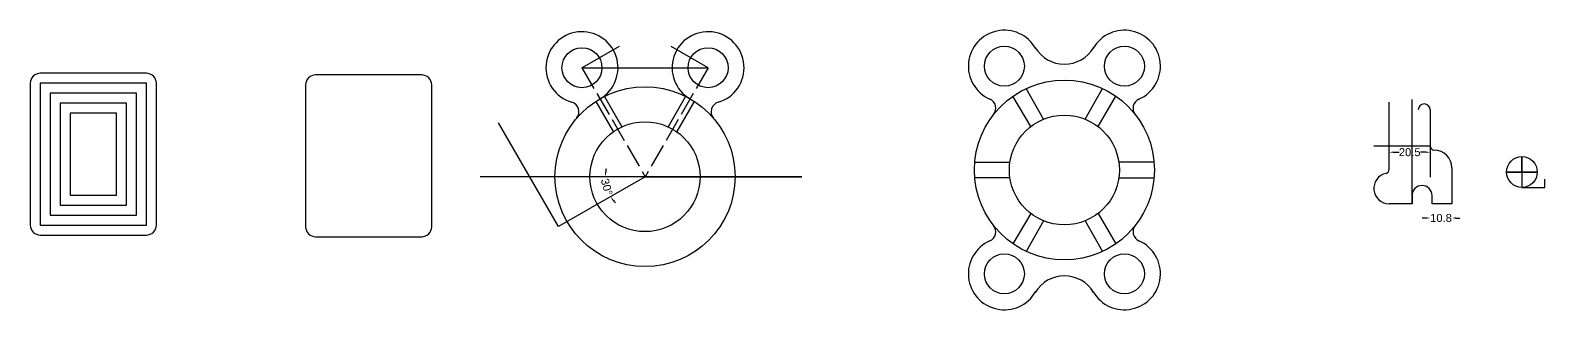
# Model space of a CAD drawing. Header units: inches. Extents: x -120 to 4012, y -583 to 270.
# Drawn here: x -120 to 636, y -19 to 121 of the extents above; entities that cross this region are included whole.
import ezdxf

# ---------------------------------------------------------------- set-up
doc = ezdxf.new("R2010")
doc.units = ezdxf.units.IN
doc.header["$MEASUREMENT"] = 0
doc.linetypes.add('ACAD_ISO02W100', pattern=[15, 12, -3])
doc.styles.get("Standard").update_dxf_attribs({"font": 'arial.ttf'})
doc.dimstyles.get("Standard").update_dxf_attribs({"dimtxt": 4, "dimasz": 2, "dimexe": 0.18, "dimexo": 0.0625, "dimgap": 0.09, "dimtad": 0, "dimtoh": 1, "dimdec": 1, "dimdsep": 46, "dimtxsty": 'Standard', "dimcen": 2, "dimse1": 1, "dimse2": 1, "dimadec": 0, "dimazin": 0, "dimtfac": 1, "dimtdec": 1, "dimtofl": 0, "dimtmove": 0, "dimatfit": 3, "dimfxl": 1, "dimtolj": 1, "dimtzin": 0, "dimarcsym": 0})

# ---------------------------------------------------------------- blocks, each defined once
blk = doc.blocks.new('*D1')
at = {"color": 0, "lineweight": -2, "transparency": 16777216}
for start, end in [(168.43185, 174.21593), (215.78407, 221.56815)]:
    blk.add_arc((186.8, 47.51), 19.82, start, end, dxfattribs=at)
at = {"color": 0, "transparency": 16777216}
for points in [[(167.41, 49.49), (166.75, 49.52), (166.98, 47.51)], [(170.44, 35.74), (171, 36.1), (169.63, 37.6)]]:
    blk.add_solid(points, dxfattribs=at)
at = {"layer": 'Defpoints', "color": 0, "transparency": 16777216}
for p in [(104.48, 47.51), (186.8, 47.51), (265.2, 47.51), (167.28, 44.07), (143.5, 22.51)]:
    blk.add_point(p, dxfattribs=at)
at = {"color": 0, "transparency": 16777216, "insert": (167.65, 42.38), "char_height": 4, "attachment_point": 5, "rotation": 285}
blk.add_mtext('\\A1;30°', dxfattribs=at)
blk = doc.blocks.new('*D12')
at = {"color": 0, "lineweight": -2, "transparency": 16777216}
for p, q in [((560.65, 59.76), (563.57, 59.76)), ((577.15, 59.76), (574.24, 59.76))]:
    blk.add_line(p, q, dxfattribs=at)
at = {"color": 0, "transparency": 16777216}
for points in [[(560.65, 60.09), (560.65, 59.43), (558.65, 59.76)], [(577.15, 60.09), (577.15, 59.43), (579.15, 59.76)]]:
    blk.add_solid(points, dxfattribs=at)
at = {"layer": 'Defpoints', "color": 0, "transparency": 16777216}
for p in [(558.65, 62.82), (579.15, 62.82), (558.65, 59.76)]:
    blk.add_point(p, dxfattribs=at)
at = {"color": 0, "transparency": 16777216, "insert": (568.9, 59.76), "char_height": 4, "attachment_point": 5}
blk.add_mtext('\\A1;20.5', dxfattribs=at)
blk = doc.blocks.new('*D13')
at = {"color": 0, "lineweight": -2, "transparency": 16777216}
for p, q in [((577.15, 26.83), (575.15, 26.83)), ((591.95, 26.83), (593.95, 26.83))]:
    blk.add_line(p, q, dxfattribs=at)
at = {"color": 0, "transparency": 16777216}
for points in [[(577.15, 27.17), (577.15, 26.5), (579.15, 26.83)], [(591.95, 27.17), (591.95, 26.5), (589.95, 26.83)]]:
    blk.add_solid(points, dxfattribs=at)
at = {"layer": 'Defpoints', "color": 0, "transparency": 16777216}
for p in [(579.15, 47.26), (589.95, 47.26), (589.95, 26.83)]:
    blk.add_point(p, dxfattribs=at)
at = {"color": 0, "transparency": 16777216, "insert": (584.55, 26.83), "char_height": 4, "attachment_point": 5}
blk.add_mtext('\\A1;10.8', dxfattribs=at)

msp = doc.modelspace()

# ---------------------------------------------------------------- linework, layer by layer
for p, q in [((155.3, 102.06), (174, 112.86)), ((218.3, 102.06), (199.85, 112.72)), ((381.94, 111.82), (381.94, 111.83)), ((155.3, 102.06), (218.3, 102.07)), ((157.46, 103.32), (157.47, 103.31)), ((216.13, 103.32), (216.13, 103.31)), ((218.3, 102.06), (218.3, 102.07)), ((385.95, 76.32), (377.29, 91.63)), ((406.75, 76.32), (415.41, 91.63)), ((162.17, 85.17), (170.88, 70.08)), ((166.5, 87.67), (175.27, 72.48)), ((207.1, 87.67), (198.33, 72.48)), ((211.43, 85.17), (202.71, 70.08)), ((379.52, 72.61), (370.59, 87.76)), ((413.18, 72.61), (422.11, 87.76)), ((558.65, 51.11), (558.65, 84.77)), ((570.05, 33.92), (570.05, 86.22)), ((579.15, 80.92), (579.15, 62.82)), ((143.5, 22.51), (113.5, 74.47)), ((579.15, 62.82), (550.91, 62.82)), ((579.15, 62.82), (579.15, 47.26)), ((351.53, 54.86), (369.14, 54.85)), ((441.17, 54.86), (423.56, 54.85)), ((624.96, 49.84), (624.96, 57.54)), ((624.96, 57.54), (624.96, 42.14)), ((265.2, 47.51), (104.48, 47.51)), ((186.8, 47.51), (143.5, 22.51)), ((186.8, 47.51), (265.2, 47.51)), ((369.14, 46.87), (351.53, 46.87)), ((423.56, 46.87), (441.17, 46.87)), ((589.95, 51.92), (589.95, 33.92)), ((624.96, 49.84), (617.26, 49.84)), ((617.26, 49.84), (632.66, 49.84)), ((632.66, 49.84), (624.96, 49.84)), ((636.36, 42.14), (636.36, 46.34)), ((570.05, 38.12), (570.05, 33.92)), ((580.05, 33.92), (580.05, 38.12)), ((624.96, 42.14), (636.36, 42.14)), ((570.05, 33.92), (558.65, 33.92)), ((589.95, 33.92), (580.05, 33.92)), ((379.52, 29.11), (370.59, 13.96)), ((385.95, 25.41), (377.29, 10.1)), ((406.75, 25.41), (415.41, 10.1)), ((413.18, 29.11), (422.11, 13.96)), ((381.94, -10.1), (381.94, -10.1))]:
    msp.add_line(p, q)
at = {"linetype": 'ACAD_ISO02W100'}
for p in [(155.3, 102.07), (218.3, 102.07)]:
    msp.add_line(p, (186.8, 47.51), dxfattribs=at)
for points in [[(-115.37, 18.29), (-62.37, 18.29, 0.414214), (-57.37, 23.29), (-57.37, 94.29, 0.414214), (-62.37, 99.29), (-115.37, 99.29, 0.414214), (-120.37, 94.29), (-120.37, 23.29, 0.414214)], [(22.2, 17.45), (75.2, 17.45, 0.414214), (80.2, 22.45), (80.2, 93.45, 0.414214), (75.2, 98.45), (22.2, 98.45, 0.414214), (17.2, 93.45), (17.2, 22.45, 0.414214)]]:
    msp.add_lwpolyline(points, format="xyb", close=True)
for points in [[(-115.37, 23.29), (-62.37, 23.29), (-62.37, 94.29), (-115.37, 94.29)], [(-110.37, 28.29), (-67.37, 28.29), (-67.37, 89.29), (-110.37, 89.29)], [(-105.37, 33.29), (-72.37, 33.29), (-72.37, 84.29), (-105.37, 84.29)], [(-100.37, 38.29), (-77.37, 38.29), (-77.37, 79.29), (-100.37, 79.29)]]:
    msp.add_lwpolyline(points, close=True)
for centre, radius in [((155.3, 102.07), 10), ((218.3, 102.07), 10), ((366.35, 102.82), 10), ((426.35, 102.82), 10), ((186.8, 47.51), 45), ((396.35, 50.86), 45), ((396.35, 50.86), 27.5), ((186.8, 47.51), 27.5), ((624.96, 49.84), 7.7), ((366.35, -1.1), 10), ((426.35, -1.1), 10)]:
    msp.add_circle(centre, radius)
for centre, radius, start, end in [((155.3, 102.07), 18, 300, 253.58587), ((218.3, 102.07), 18, 286.41413, 240), ((366.35, 102.82), 18, 30, 246.17244), ((426.35, 102.82), 18, 293.82756, 150), ((396.35, 120.85), 17, 211.00272, 328.99728), ((155.3, 102.06), 2.5, 29.86651, 30.12521), ((218.3, 102.06), 2.5, 149.87479, 150.13349), ((148.8, 80.01), 5, 319.46295, 73.58587), ((224.8, 80.01), 5, 106.41413, 220.53705), ((357.06, 81.79), 5, 321.79781, 66.17244), ((435.64, 81.79), 5, 113.82756, 218.20219), ((576.15, 80.92), 3, 0, 180), ((200.55, 71.33), 2.5, 147.40302, 152.60525), ((200.55, 71.33), 2.5, 327.39475, 330), ((581.15, 62.82), 2, 180, 269.47434), ((581.05, 51.92), 8.9, 0, 89.47434), ((558.65, 41.62), 7.7, 101.89891, 270), ((556.65, 51.11), 2, 281.89891, 360), ((575.05, 38.12), 5, 0, 180), ((357.06, 19.94), 5, 293.82756, 38.20219), ((435.64, 19.94), 5, 141.79781, 246.17244), ((366.35, -1.1), 18, 113.82756, 330), ((426.35, -1.1), 18, 210, 66.17244), ((396.35, -19.13), 17, 31.00272, 148.99728)]:
    msp.add_arc(centre, radius, start, end)

# ---------------------------------------------------------------- dimensions: what is measured, and where the dimension line sits
for base, p1, p2, picture, middle in [((558.65, 59.76), (579.15, 62.82), (558.65, 62.82), '*D12', (568.9, 59.76)), ((589.95, 26.83), (579.15, 47.26), (589.95, 47.26), '*D13', (584.55, 26.83))]:
    dim = msp.add_linear_dim(base=base, p1=p1, p2=p2, dimstyle='Standard')
    dim.commit()
    dim.dimension.update_dxf_attribs({"geometry": picture, "text_midpoint": middle})
dim = msp.add_angular_dim_2l(base=(167.28, 44.07), line1=((186.8, 47.51), (143.5, 22.51)), line2=((265.2, 47.51), (104.48, 47.51)), dimstyle='Standard')
dim.commit()
dim.dimension.update_dxf_attribs({"geometry": '*D1', "text_midpoint": (167.65, 42.38)})

doc.saveas('drawing.dxf')
